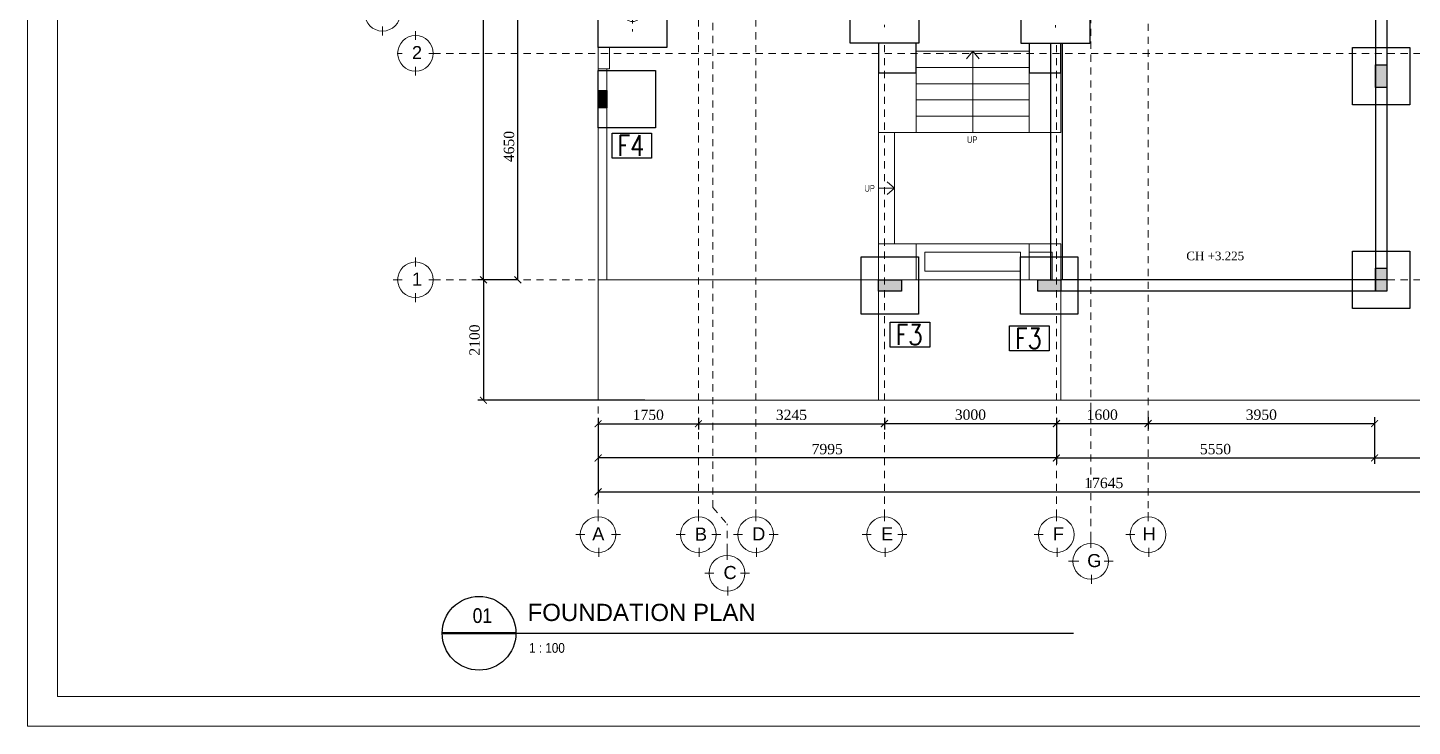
# Model space of a CAD drawing. Header units: millimetres. Extents: x -322387 to 1539330, y -108868 to 282714.
# Drawn here: x -322386.93 to -322362.78, y -108867.52 to -108855.33 of the extents above; entities that cross this region are included whole.
import ezdxf
from ezdxf.enums import TextEntityAlignment as Align

# ---------------------------------------------------------------- set-up
doc = ezdxf.new("R2010")
doc.units = ezdxf.units.MM
doc.header["$MEASUREMENT"] = 0
doc.set_wipeout_variables(frame=1)
for name, pattern in [('DASHED2', [0.375, 0.25, -0.125]), ('HIDDEN', [0.375, 0.25, -0.125]), ('HIDDEN2', [0.1875, 0.125, -0.0625])]:
    doc.linetypes.add(name, pattern=pattern)
for name, color, linetype, lineweight in [('09-Arsiran', 8, 'Continuous', 5), ('8', 8, 'Continuous', 5), ('AS', 8, 'HIDDEN2', 5), ('DIM', 1, 'Continuous', 5), ('DINDING', 1, 'Continuous', 20), ('LEGEND', 1, 'DASHED2', 50), ('XR-KOP A3_MOZART$0$KOP-A1$0$A-GRSKOP', 1, 'Continuous', 5)]:
    doc.layers.add(name, color=color, linetype=linetype, lineweight=lineweight)
for name, color, linetype in [('NOT', 1, 'Continuous'), ('NOT AS', 9, 'Continuous'), ('PONDASI', 5, 'Continuous'), ('TEXT', 4, 'Continuous'), ('WALL', 255, 'Continuous')]:
    doc.layers.add(name, color=color, linetype=linetype)
doc.styles.add('0010-WKA13-TEXT', font='isocp.shx', dxfattribs={"height": 15})
doc.styles.add('NOTEXT1', font='arial.ttf')
doc.styles.add('NOTEXT2', font='arial.ttf')
doc.styles.add('NOTEXT4', font='arial.ttf')
doc.styles.add('Romans', font='romans.shx', dxfattribs={"width": 0.8})
doc.styles.get("Standard").update_dxf_attribs({"font": 'arial.ttf'})
doc.styles.add('style1', font='times.ttf', dxfattribs={"height": 0.15})
doc.styles.add('style2', font='times.ttf', dxfattribs={"height": 0.18})
doc.dimstyles.new('ISO-25', dxfattribs={"dimtxt": 0.18, "dimasz": 0.12, "dimexe": 0.1, "dimexo": 0.1, "dimgap": 0.0625, "dimtad": 1, "dimtoh": 1, "dimdec": 0, "dimlfac": 1000, "dimtxsty": 'style2', "dimblk": 'ARCHTICK', "dimcen": 0.15, "dimclrd": 1, "dimclre": 1, "dimclrt": 4, "dimadec": 0, "dimazin": 0, "dimtfac": 1, "dimtdec": 0, "dimtmove": 0, "dimatfit": 3, "dimldrblk": 'OBLIQUE', "dimfxl": 1, "dimarcsym": 0})

# ---------------------------------------------------------------- blocks, each defined once
blk = doc.blocks.new('hsdh')
at = {"layer": 'XR-KOP A3_MOZART$0$KOP-A1$0$A-GRSKOP', "color": 0, "linetype": 'Continuous', "lineweight": 5}
blk.add_lwpolyline([(145480, 82601), (107945, 82601), (107945, 56197), (145480, 56197)], close=True, dxfattribs=at)
at = {"layer": 'XR-KOP A3_MOZART$0$KOP-A1$0$A-GRSKOP', "color": 5, "linetype": 'Continuous', "lineweight": 5}
blk.add_lwpolyline([(145017, 82138), (108409, 82138), (108409, 56660), (145017, 56660)], close=True, dxfattribs=at)
blk = doc.blocks.new('NOT-28-ADI')
at = {"const_width": 50}
blk.add_lwpolyline([(-750, 0), (750, 0)], dxfattribs=at)
blk.add_circle((0, 0), 750)
at = {"layer": 'NOT'}
blk.add_line((750, 0), (12100, 0), dxfattribs=at)
at = {"color": 5, "style": 'NOTEXT4'}
for tag, p in [('JDL1', (988, 765)), ('JDL2', (988, 250))]:
    blk.add_attdef(tag, p, '', height=350, dxfattribs=at)
at = {"color": 5, "style": 'NOTEXT4', "width": 0.85}
blk.add_attdef('NO', text='', height=300, dxfattribs=at).set_placement((68, 360), align=Align.MIDDLE_CENTER)
at = {"style": 'NOTEXT1', "width": 0.85}
blk.add_attdef('REF.', text='', height=200, dxfattribs=at).set_placement((0, -190), align=Align.TOP_CENTER)
blk.add_attdef('SCALE', (1020, -398), '', height=200, dxfattribs=at)
blk.add_attdef('ROOM', text='', height=200, dxfattribs=at).set_placement((3715, -388), align=Align.RIGHT)
blk = doc.blocks.new('_ArchTick')
at = {"color": 0, "linetype": 'ByBlock', "const_width": 0.15}
blk.add_lwpolyline([(-0.5, -0.5), (0.5, 0.5)], dxfattribs=at)
blk = doc.blocks.new('*D916')
at = {"layer": 'Defpoints', "color": 0, "transparency": 16777216}
for p in [(202.424, 155.722), (202.524, 155.722), (202.503, 151.072)]:
    blk.add_point(p, dxfattribs=at)
at = {"layer": 'DIM', "color": 1, "lineweight": -2, "transparency": 16777216}
for p, q in [((202.424, 155.722), (202.324, 155.722)), ((202.424, 151.072), (202.424, 155.722)), ((202.403, 151.072), (202.324, 151.072))]:
    blk.add_line(p, q, dxfattribs=at)
at = {"layer": 'DIM', "color": 1, "lineweight": -2, "transparency": 16777216, "xscale": 0.12, "yscale": 0.12, "zscale": 0.12}
for p, rotation in [((202.424, 155.722), 90), ((202.424, 151.072), 270)]:
    blk.add_blockref('_ArchTick', p, dxfattribs=dict(at, rotation=rotation))
at = {"layer": 'DIM', "color": 4, "transparency": 16777216, "insert": (202.27, 153.397), "char_height": 0.18, "attachment_point": 5, "rotation": 90, "style": 'style2'}
blk.add_mtext('4650', dxfattribs=at)
blk = doc.blocks.new('_Oblique')
at = {"color": 0, "linetype": 'ByBlock', "lineweight": -2}
blk.add_line((-0.5, -0.5), (0.5, 0.5), dxfattribs=at)
blk = doc.blocks.new('*D922')
at = {"layer": 'Defpoints', "color": 0, "transparency": 16777216}
for p in [(201.824, 168.872), (202.424, 168.872), (202.424, 151.072)]:
    blk.add_point(p, dxfattribs=at)
at = {"layer": 'DIM', "color": 1, "lineweight": -2, "transparency": 16777216}
for p, q in [((202.324, 168.872), (201.724, 168.872)), ((201.824, 151.072), (201.824, 168.872)), ((202.324, 151.072), (201.724, 151.072))]:
    blk.add_line(p, q, dxfattribs=at)
at = {"layer": 'DIM', "color": 1, "lineweight": -2, "transparency": 16777216, "xscale": 0.12, "yscale": 0.12, "zscale": 0.12}
for p, rotation in [((201.824, 168.872), 90), ((201.824, 151.072), 270)]:
    blk.add_blockref('_ArchTick', p, dxfattribs=dict(at, rotation=rotation))
at = {"layer": 'DIM', "color": 4, "transparency": 16777216, "insert": (201.669, 159.972), "char_height": 0.18, "attachment_point": 5, "rotation": 90, "style": 'style2'}
blk.add_mtext('17800', dxfattribs=at)
blk = doc.blocks.new('*D924')
at = {"layer": 'Defpoints', "color": 0, "transparency": 16777216}
for p in [(203.824, 148.768), (205.574, 148.768), (205.574, 148.562)]:
    blk.add_point(p, dxfattribs=at)
at = {"layer": 'DIM', "color": 1, "lineweight": -2, "transparency": 16777216}
for p, q in [((203.824, 148.668), (203.824, 148.462)), ((203.824, 148.562), (205.574, 148.562)), ((205.574, 148.668), (205.574, 148.462))]:
    blk.add_line(p, q, dxfattribs=at)
at = {"layer": 'DIM', "color": 1, "lineweight": -2, "transparency": 16777216, "xscale": 0.12, "yscale": 0.12, "zscale": 0.12, "rotation": 180}
blk.add_blockref('_ArchTick', (203.824, 148.562), dxfattribs=at)
at = {"layer": 'DIM', "color": 1, "lineweight": -2, "transparency": 16777216, "xscale": 0.12, "yscale": 0.12, "zscale": 0.12}
blk.add_blockref('_ArchTick', (205.574, 148.562), dxfattribs=at)
at = {"layer": 'DIM', "color": 4, "transparency": 16777216, "insert": (204.699, 148.716), "char_height": 0.18, "attachment_point": 5, "style": 'style2'}
blk.add_mtext('1750', dxfattribs=at)
blk = doc.blocks.new('*D925')
at = {"layer": 'Defpoints', "color": 0, "transparency": 16777216}
for p in [(205.574, 148.768), (208.819, 148.768), (208.819, 148.562)]:
    blk.add_point(p, dxfattribs=at)
at = {"layer": 'DIM', "color": 1, "lineweight": -2, "transparency": 16777216}
for p, q in [((205.574, 148.668), (205.574, 148.462)), ((205.574, 148.562), (208.819, 148.562)), ((208.819, 148.668), (208.819, 148.462))]:
    blk.add_line(p, q, dxfattribs=at)
at = {"layer": 'DIM', "color": 1, "lineweight": -2, "transparency": 16777216, "xscale": 0.12, "yscale": 0.12, "zscale": 0.12, "rotation": 180}
blk.add_blockref('_ArchTick', (205.574, 148.562), dxfattribs=at)
at = {"layer": 'DIM', "color": 1, "lineweight": -2, "transparency": 16777216, "xscale": 0.12, "yscale": 0.12, "zscale": 0.12}
blk.add_blockref('_ArchTick', (208.819, 148.562), dxfattribs=at)
at = {"layer": 'DIM', "color": 4, "transparency": 16777216, "insert": (207.196, 148.716), "char_height": 0.18, "attachment_point": 5, "style": 'style2'}
blk.add_mtext('3245', dxfattribs=at)
blk = doc.blocks.new('*D926')
at = {"layer": 'Defpoints', "color": 0, "transparency": 16777216}
for p in [(208.819, 148.768), (211.819, 148.768), (211.819, 148.565)]:
    blk.add_point(p, dxfattribs=at)
at = {"layer": 'DIM', "color": 1, "lineweight": -2, "transparency": 16777216}
for p, q in [((208.819, 148.668), (208.819, 148.465)), ((208.819, 148.565), (211.819, 148.565)), ((211.819, 148.668), (211.819, 148.465))]:
    blk.add_line(p, q, dxfattribs=at)
at = {"layer": 'DIM', "color": 1, "lineweight": -2, "transparency": 16777216, "xscale": 0.12, "yscale": 0.12, "zscale": 0.12, "rotation": 180}
blk.add_blockref('_ArchTick', (208.819, 148.565), dxfattribs=at)
at = {"layer": 'DIM', "color": 1, "lineweight": -2, "transparency": 16777216, "xscale": 0.12, "yscale": 0.12, "zscale": 0.12}
blk.add_blockref('_ArchTick', (211.819, 148.565), dxfattribs=at)
at = {"layer": 'DIM', "color": 4, "transparency": 16777216, "insert": (210.319, 148.719), "char_height": 0.18, "attachment_point": 5, "style": 'style2'}
blk.add_mtext('3000', dxfattribs=at)
blk = doc.blocks.new('*D927')
at = {"layer": 'Defpoints', "color": 0, "transparency": 16777216}
for p in [(211.819, 148.768), (213.419, 148.779), (213.419, 148.565)]:
    blk.add_point(p, dxfattribs=at)
at = {"layer": 'DIM', "color": 1, "lineweight": -2, "transparency": 16777216}
for p, q in [((211.819, 148.668), (211.819, 148.465)), ((211.819, 148.565), (213.419, 148.565)), ((213.419, 148.679), (213.419, 148.465))]:
    blk.add_line(p, q, dxfattribs=at)
at = {"layer": 'DIM', "color": 1, "lineweight": -2, "transparency": 16777216, "xscale": 0.12, "yscale": 0.12, "zscale": 0.12, "rotation": 180}
blk.add_blockref('_ArchTick', (211.819, 148.565), dxfattribs=at)
at = {"layer": 'DIM', "color": 1, "lineweight": -2, "transparency": 16777216, "xscale": 0.12, "yscale": 0.12, "zscale": 0.12}
blk.add_blockref('_ArchTick', (213.419, 148.565), dxfattribs=at)
at = {"layer": 'DIM', "color": 4, "transparency": 16777216, "insert": (212.619, 148.719), "char_height": 0.18, "attachment_point": 5, "style": 'style2'}
blk.add_mtext('1600', dxfattribs=at)
blk = doc.blocks.new('*D928')
at = {"layer": 'Defpoints', "color": 0, "transparency": 16777216}
for p in [(203.824, 148.562), (211.819, 148.565), (203.824, 147.965)]:
    blk.add_point(p, dxfattribs=at)
at = {"layer": 'DIM', "color": 1, "lineweight": -2, "transparency": 16777216}
for p, q in [((203.824, 148.462), (203.824, 147.865)), ((211.819, 148.465), (211.819, 147.865)), ((211.819, 147.965), (203.824, 147.965))]:
    blk.add_line(p, q, dxfattribs=at)
at = {"layer": 'DIM', "color": 1, "lineweight": -2, "transparency": 16777216, "xscale": 0.12, "yscale": 0.12, "zscale": 0.12, "rotation": 180}
blk.add_blockref('_ArchTick', (203.824, 147.965), dxfattribs=at)
at = {"layer": 'DIM', "color": 1, "lineweight": -2, "transparency": 16777216, "xscale": 0.12, "yscale": 0.12, "zscale": 0.12}
blk.add_blockref('_ArchTick', (211.819, 147.965), dxfattribs=at)
at = {"layer": 'DIM', "color": 4, "transparency": 16777216, "insert": (207.821, 148.119), "char_height": 0.18, "attachment_point": 5, "style": 'style2'}
blk.add_mtext('7995', dxfattribs=at)
blk = doc.blocks.new('*D929')
at = {"layer": 'Defpoints', "color": 0, "transparency": 16777216}
for p in [(213.419, 148.779), (217.369, 148.779), (217.369, 148.565)]:
    blk.add_point(p, dxfattribs=at)
at = {"layer": 'DIM', "color": 1, "lineweight": -2, "transparency": 16777216}
for p, q in [((213.419, 148.679), (213.419, 148.465)), ((213.419, 148.565), (217.369, 148.565)), ((217.369, 148.679), (217.369, 148.465))]:
    blk.add_line(p, q, dxfattribs=at)
at = {"layer": 'DIM', "color": 1, "lineweight": -2, "transparency": 16777216, "xscale": 0.12, "yscale": 0.12, "zscale": 0.12, "rotation": 180}
blk.add_blockref('_ArchTick', (213.419, 148.565), dxfattribs=at)
at = {"layer": 'DIM', "color": 1, "lineweight": -2, "transparency": 16777216, "xscale": 0.12, "yscale": 0.12, "zscale": 0.12}
blk.add_blockref('_ArchTick', (217.369, 148.565), dxfattribs=at)
at = {"layer": 'DIM', "color": 4, "transparency": 16777216, "insert": (215.394, 148.719), "char_height": 0.18, "attachment_point": 5, "style": 'style2'}
blk.add_mtext('3950', dxfattribs=at)
blk = doc.blocks.new('*D930')
at = {"layer": 'Defpoints', "color": 0, "transparency": 16777216}
for p in [(217.369, 148.565), (221.469, 148.565), (221.469, 147.965)]:
    blk.add_point(p, dxfattribs=at)
at = {"layer": 'DIM', "color": 1, "lineweight": -2, "transparency": 16777216}
for p, q in [((217.369, 148.465), (217.369, 147.865)), ((221.469, 148.465), (221.469, 147.865)), ((217.369, 147.965), (221.469, 147.965))]:
    blk.add_line(p, q, dxfattribs=at)
at = {"layer": 'DIM', "color": 1, "lineweight": -2, "transparency": 16777216, "xscale": 0.12, "yscale": 0.12, "zscale": 0.12, "rotation": 180}
blk.add_blockref('_ArchTick', (217.369, 147.965), dxfattribs=at)
at = {"layer": 'DIM', "color": 1, "lineweight": -2, "transparency": 16777216, "xscale": 0.12, "yscale": 0.12, "zscale": 0.12}
blk.add_blockref('_ArchTick', (221.469, 147.965), dxfattribs=at)
at = {"layer": 'DIM', "color": 4, "transparency": 16777216, "insert": (219.419, 148.119), "char_height": 0.18, "attachment_point": 5, "style": 'style2'}
blk.add_mtext('4100', dxfattribs=at)
blk = doc.blocks.new('*D931')
at = {"layer": 'Defpoints', "color": 0, "transparency": 16777216}
for p in [(203.824, 147.965), (221.469, 147.965), (221.469, 147.374)]:
    blk.add_point(p, dxfattribs=at)
at = {"layer": 'DIM', "color": 1, "lineweight": -2, "transparency": 16777216}
for p, q in [((203.824, 147.865), (203.824, 147.274)), ((221.469, 147.865), (221.469, 147.274)), ((203.824, 147.374), (221.469, 147.374))]:
    blk.add_line(p, q, dxfattribs=at)
at = {"layer": 'DIM', "color": 1, "lineweight": -2, "transparency": 16777216, "xscale": 0.12, "yscale": 0.12, "zscale": 0.12, "rotation": 180}
blk.add_blockref('_ArchTick', (203.824, 147.374), dxfattribs=at)
at = {"layer": 'DIM', "color": 1, "lineweight": -2, "transparency": 16777216, "xscale": 0.12, "yscale": 0.12, "zscale": 0.12}
blk.add_blockref('_ArchTick', (221.469, 147.374), dxfattribs=at)
at = {"layer": 'DIM', "color": 4, "transparency": 16777216, "insert": (212.646, 147.528), "char_height": 0.18, "attachment_point": 5, "style": 'style2'}
blk.add_mtext('17645', dxfattribs=at)
blk = doc.blocks.new('*D934')
at = {"layer": 'Defpoints', "color": 0, "transparency": 16777216}
for p in [(202.424, 151.072), (201.824, 148.972), (204.739, 148.972)]:
    blk.add_point(p, dxfattribs=at)
at = {"layer": 'DIM', "color": 1, "lineweight": -2, "transparency": 16777216}
for p, q in [((202.324, 151.072), (201.724, 151.072)), ((201.824, 151.072), (201.824, 148.972)), ((204.639, 148.972), (201.724, 148.972))]:
    blk.add_line(p, q, dxfattribs=at)
at = {"layer": 'DIM', "color": 1, "lineweight": -2, "transparency": 16777216, "xscale": 0.12, "yscale": 0.12, "zscale": 0.12}
for p, rotation in [((201.824, 151.072), 90), ((201.824, 148.972), 270)]:
    blk.add_blockref('_ArchTick', p, dxfattribs=dict(at, rotation=rotation))
at = {"layer": 'DIM', "color": 4, "transparency": 16777216, "insert": (201.67, 150.022), "char_height": 0.18, "attachment_point": 5, "rotation": 90, "style": 'style2'}
blk.add_mtext('2100', dxfattribs=at)
blk = doc.blocks.new('*D935')
at = {"layer": 'Defpoints', "color": 0, "transparency": 16777216}
for p in [(211.819, 148.315), (217.369, 148.315), (217.369, 147.965)]:
    blk.add_point(p, dxfattribs=at)
at = {"layer": 'DIM', "color": 1, "lineweight": -2, "transparency": 16777216}
for p, q in [((211.819, 148.215), (211.819, 147.865)), ((217.369, 148.215), (217.369, 147.865)), ((211.819, 147.965), (217.369, 147.965))]:
    blk.add_line(p, q, dxfattribs=at)
at = {"layer": 'DIM', "color": 1, "lineweight": -2, "transparency": 16777216, "xscale": 0.12, "yscale": 0.12, "zscale": 0.12, "rotation": 180}
blk.add_blockref('_ArchTick', (211.819, 147.965), dxfattribs=at)
at = {"layer": 'DIM', "color": 1, "lineweight": -2, "transparency": 16777216, "xscale": 0.12, "yscale": 0.12, "zscale": 0.12}
blk.add_blockref('_ArchTick', (217.369, 147.965), dxfattribs=at)
at = {"layer": 'DIM', "color": 4, "transparency": 16777216, "insert": (214.594, 148.119), "char_height": 0.18, "attachment_point": 5, "style": 'style2'}
blk.add_mtext('5550', dxfattribs=at)
blk = doc.blocks.new('as1')
at = {"layer": '09-Arsiran'}
for p, q in [((136.128, 155.244), (136.128, 155.089)), ((136.702, 155.167), (136.702, 155.012)), ((136.39, 154.778), (136.468, 154.778)), ((136.935, 154.778), (137.091, 154.778)), ((136.702, 154.544), (136.702, 154.389)), ((136.702, 151.217), (136.702, 151.062)), ((136.312, 150.828), (136.468, 150.828)), ((136.935, 150.828), (137.091, 150.828)), ((136.702, 150.594), (136.702, 150.439)), ((139.888, 146.773), (139.888, 146.618)), ((141.638, 146.773), (141.638, 146.618)), ((142.638, 146.773), (142.638, 146.618)), ((144.886, 146.773), (144.886, 146.618)), ((147.883, 146.773), (147.883, 146.618)), ((149.483, 146.773), (149.483, 146.618)), ((139.499, 146.384), (139.655, 146.384)), ((140.122, 146.384), (140.278, 146.384)), ((141.249, 146.384), (141.405, 146.384)), ((141.872, 146.384), (142.028, 146.384)), ((142.249, 146.384), (142.405, 146.384)), ((142.872, 146.384), (143.028, 146.384)), ((144.496, 146.384), (144.652, 146.384)), ((145.119, 146.384), (145.275, 146.384)), ((147.494, 146.384), (147.65, 146.384)), ((149.094, 146.384), (149.25, 146.384)), ((139.899, 146.151), (139.899, 145.995)), ((141.649, 146.151), (141.649, 145.995)), ((142.649, 146.151), (142.649, 145.995)), ((144.897, 146.151), (144.897, 145.995)), ((147.894, 146.151), (147.894, 145.995)), ((148.483, 146.307), (148.483, 146.151)), ((149.494, 146.151), (149.494, 145.995)), ((142.138, 146.099), (142.138, 145.943)), ((148.094, 145.918), (148.25, 145.918)), ((148.117, 145.918), (148.273, 145.918)), ((148.717, 145.918), (148.873, 145.918)), ((141.749, 145.71), (141.905, 145.71)), ((142.372, 145.71), (142.528, 145.71)), ((148.494, 145.684), (148.494, 145.528)), ((142.149, 145.477), (142.149, 145.321))]:
    blk.add_line(p, q, dxfattribs=at)
for centre in [(136.128, 155.478), (136.702, 154.778), (136.702, 150.828), (139.888, 146.384), (141.638, 146.384), (142.638, 146.384), (144.886, 146.384), (147.883, 146.384), (149.483, 146.384), (148.483, 145.918), (142.138, 145.71)]:
    blk.add_circle(centre, 0.311, dxfattribs=at)
at = {"layer": 'AS'}
for p, q in [((139.888, 146.696), (139.888, 169.189)), ((141.638, 146.696), (141.638, 169.189)), ((141.888, 146.858), (141.888, 169.189)), ((142.638, 146.696), (142.638, 169.189)), ((144.883, 146.696), (144.883, 169.189)), ((147.883, 146.696), (147.883, 169.189)), ((148.483, 146.307), (148.483, 169.189)), ((149.483, 146.618), (149.483, 169.189)), ((137.013, 154.778), (158.579, 154.778)), ((137.013, 150.828), (158.579, 150.828)), ((141.888, 146.858), (142.138, 146.572)), ((142.138, 146.099), (142.138, 146.572))]:
    blk.add_line(p, q, dxfattribs=at)
at = {"layer": '09-Arsiran', "color": 2, "char_height": 0.228, "attachment_point": 1}
for s, insert in [('2', (136.64, 154.905)), ('1', (136.64, 150.955)), ('A', (139.785, 146.511)), ('B', (141.576, 146.506)), ('D', (142.576, 146.511)), ('E', (144.824, 146.511)), ('F', (147.821, 146.511)), ('H', (149.386, 146.511)), ('G', (148.421, 146.045)), ('C', (142.076, 145.837))]:
    blk.add_mtext_dynamic_manual_height_columns(s, width=0.05426, gutter_width=1.14, heights=[0], dxfattribs=dict(at, insert=insert))
blk = doc.blocks.new('NOT')
at = {"layer": 'NOT AS'}
blk.add_lwpolyline([(-1161.835, -2879.48), (-1161.145, -2879.48), (-1161.145, -2879.917), (-1161.835, -2879.917)], close=True, dxfattribs=at)
at = {"layer": 'DIM', "color": 0, "style": 'Romans', "width": 0.8}
blk.add_attdef('1', text='', height=0.36, dxfattribs=at).set_placement((-1161.507, -2879.697), align=Align.MIDDLE_CENTER)
blk = doc.blocks.new('F1')
blk.add_wipeout([(-1107.453, -2895.759), (-1106.253, -2895.759), (-1106.253, -2896.959), (-1107.453, -2896.959)]).dxf.layer = 'PONDASI'
at = {"layer": 'AS', "linetype": 'HIDDEN', "ltscale": 0.4}
for points in [[(-1106.853, -2896.039), (-1106.853, -2896.679)], [(-1107.173, -2896.359), (-1106.533, -2896.359)]]:
    blk.add_lwpolyline(points, dxfattribs=at)
at = {"layer": 'DINDING'}
blk.add_circle((-1106.853, -2896.356), 0.15, dxfattribs=at)
at = {"layer": 'PONDASI'}
blk.add_lwpolyline([(-1107.453, -2895.759), (-1106.253, -2895.759), (-1106.253, -2896.959), (-1107.453, -2896.959)], close=True, dxfattribs=at)
blk = doc.blocks.new('k4')
at = {"true_color": 0x636466}
h = blk.add_hatch(dxfattribs=at)
h.set_pattern_fill('ANGLE', color=251)
h.set_pattern_definition([(0, (0, 0), (0, 6.985), [5.08, -1.905]), (90, (0, 0), (-6.985, 4e-16), [5.08, -1.905])])
h.paths.add_polyline_path([(210.558, -20.392), (210.358, -20.392), (210.358, -20.792), (210.558, -20.792)])
h = blk.add_hatch(color=251, dxfattribs=at)
h.dxf.hatch_style = 1
h.paths.add_polyline_path([(210.558, -20.594), (210.358, -20.594), (210.358, -20.792), (210.558, -20.792)])
h.paths.add_polyline_path([(210.558, -20.392), (210.358, -20.392), (210.358, -20.594), (210.558, -20.594)])
for p, q in [((210.358, -20.392), (210.558, -20.392)), ((210.558, -20.392), (210.558, -20.792)), ((210.558, -20.792), (210.358, -20.792))]:
    blk.add_line(p, q)
blk.add_lwpolyline([(210.358, -20.392), (210.558, -20.392), (210.558, -20.792), (210.358, -20.792)], close=True)
blk = doc.blocks.new('eshes')
at = {"layer": 'DIM'}
for base, p1, p2, picture, middle in [((201.8237, 168.8724), (202.4237, 151.0724), (202.4237, 168.8724), '*D922', (201.6694, 159.9724)), ((202.4237, 155.7224), (202.5034, 151.0724), (202.5237, 155.7224), '*D916', (202.2697, 153.3974)), ((201.8237, 148.9724), (202.4237, 151.0724), (204.7387, 148.9724), '*D934', (201.6697, 150.0224))]:
    dim = blk.add_linear_dim(base=base, p1=p1, p2=p2, angle=90, dimstyle='ISO-25', dxfattribs=at)
    dim.commit()
    dim.dimension.update_dxf_attribs({"geometry": picture, "text_midpoint": middle})
for base, p1, p2, picture, middle in [((205.5737, 148.5621), (203.8237, 148.7682), (205.5737, 148.7682), '*D924', (204.6987, 148.7164)), ((208.8187, 148.5621), (205.5737, 148.7682), (208.8187, 148.7682), '*D925', (207.1962, 148.7162)), ((211.8187, 148.5652), (208.8187, 148.7682), (211.8187, 148.7682), '*D926', (210.3187, 148.7192)), ((213.4187, 148.5652), (211.8187, 148.7682), (213.4187, 148.7788), '*D927', (212.6187, 148.7192)), ((217.3687, 148.5652), (213.4187, 148.7788), (217.3687, 148.7788), '*D929', (215.3937, 148.7195)), ((203.8237, 147.9652), (211.8187, 148.5652), (203.8237, 148.5621), '*D928', (207.8212, 148.1195)), ((221.4687, 147.9652), (217.3687, 148.5652), (221.4687, 148.5652), '*D930', (219.4187, 148.1192)), ((217.3687, 147.9652), (211.8187, 148.3152), (217.3687, 148.3152), '*D935', (214.5937, 148.1192)), ((221.4687, 147.3739), (203.8237, 147.9652), (221.4687, 147.9652), '*D931', (212.6462, 147.5282))]:
    dim = blk.add_linear_dim(base=base, p1=p1, p2=p2, dimstyle='ISO-25', dxfattribs=at)
    dim.commit()
    dim.dimension.update_dxf_attribs({"geometry": picture, "text_midpoint": middle})

msp = doc.modelspace()

# ---------------------------------------------------------------- hatches: boundary and pattern name
h = msp.add_hatch(color=8)
h.dxf.hatch_style = 1
h.paths.add_polyline_path([(-322376.8315, -108856.6302), (-322376.9815, -108856.6302), (-322376.9815, -108856.7283), (-322376.8315, -108856.7283)])
h.paths.add_polyline_path([(-322376.8315, -108856.4283), (-322376.9815, -108856.4283), (-322376.9815, -108856.6302), (-322376.8315, -108856.6302)])

# ---------------------------------------------------------------- linework, layer by layer
for p, q in [((-322363.419, -108849.0033), (-322363.419, -108859.9283)), ((-322363.219, -108849.0033), (-322363.219, -108859.9283)), ((-322369.0865, -108855.1533), (-322369.0865, -108859.7283)), ((-322368.8865, -108855.1533), (-322368.8865, -108859.7283)), ((-322376.9815, -108856.4283), (-322376.8315, -108856.4283)), ((-322376.8315, -108856.4283), (-322376.8315, -108856.7283)), ((-322376.8315, -108856.7283), (-322376.9815, -108856.7283)), ((-322363.219, -108859.7283), (-322368.9115, -108859.7283)), ((-322363.219, -108859.9283), (-322368.9115, -108859.9283))]:
    msp.add_line(p, q)
msp.add_lwpolyline([(-322376.9815, -108856.4283), (-322376.8315, -108856.4283), (-322376.8315, -108856.7283), (-322376.9815, -108856.7283)], close=True)
at = {"layer": '8', "transparency": 33554687}
for p, q in [((-322368.9115, -108855.4583), (-322368.9115, -108856.1183)), ((-322369.4615, -108855.7416), (-322371.4315, -108855.7416)), ((-322376.9815, -108856.0483), (-322376.9815, -108859.7283)), ((-322376.8315, -108856.0483), (-322376.8315, -108859.7283)), ((-322372.0915, -108856.1183), (-322372.0915, -108857.1583)), ((-322369.4615, -108856.0249), (-322371.4315, -108856.0249)), ((-322371.4315, -108856.1183), (-322371.4315, -108857.1583)), ((-322369.4615, -108857.1583), (-322369.4615, -108856.1183)), ((-322368.9115, -108857.1583), (-322368.9115, -108856.1183)), ((-322369.4615, -108856.3083), (-322371.4315, -108856.3083)), ((-322369.4615, -108856.5916), (-322371.4315, -108856.5916)), ((-322369.4615, -108856.8749), (-322371.4315, -108856.8749)), ((-322372.0915, -108857.1583), (-322371.4315, -108857.1583)), ((-322372.0915, -108859.0983), (-322372.0915, -108857.1583)), ((-322371.8081, -108859.0983), (-322371.8081, -108857.1583)), ((-322371.4315, -108857.1583), (-322369.4615, -108857.1583)), ((-322369.4615, -108857.1583), (-322368.9115, -108857.1583)), ((-322372.0915, -108859.0983), (-322372.0915, -108859.7283)), ((-322372.0915, -108859.0983), (-322368.9115, -108859.0983)), ((-322371.4315, -108859.0983), (-322371.4315, -108859.7283)), ((-322369.4615, -108859.0983), (-322369.4615, -108859.7283)), ((-322368.9115, -108859.0983), (-322368.9115, -108859.7283)), ((-322369.4615, -108859.2483), (-322369.0615, -108859.2483)), ((-322369.0615, -108859.2483), (-322369.0615, -108859.7283)), ((-322376.984, -108859.7283), (-322368.9115, -108859.7283)), ((-322376.9815, -108859.7283), (-322376.9815, -108861.8283))]:
    msp.add_line(p, q, dxfattribs=at)
at = {"layer": '8', "linetype": 'Continuous', "transparency": 33554687}
for p, q in [((-322370.4465, -108855.7416), (-322370.557, -108855.8722)), ((-322370.4465, -108855.7416), (-322370.4465, -108857.1583)), ((-322370.4465, -108855.7416), (-322370.3359, -108855.8722)), ((-322371.8081, -108858.1283), (-322372.0915, -108858.1283)), ((-322371.8081, -108858.1283), (-322371.9387, -108858.0177)), ((-322371.8081, -108858.1283), (-322371.9387, -108858.2388))]:
    msp.add_line(p, q, dxfattribs=at)
at = {"layer": '8', "transparency": 33554687}
msp.add_lwpolyline([(-322359.3365, -108841.9283), (-322359.3365, -108860.3283, -0.4135238), (-322360.8415, -108861.8283), (-322376.984, -108861.8283)], format="xyb", dxfattribs=at)
msp.add_lwpolyline([(-322371.2815, -108859.2483), (-322369.6115, -108859.2483), (-322369.6115, -108859.5783), (-322371.2815, -108859.5783)], close=True, dxfattribs=at)
at = {"layer": 'AS'}
msp.add_line((-322358.286, -108861.8283), (-322378.3815, -108861.8283), dxfattribs=at)
at = {"layer": 'DINDING'}
for p, q in [((-322372.0915, -108859.7283), (-322372.0915, -108861.8283)), ((-322368.9115, -108859.7283), (-322368.9115, -108861.8283))]:
    msp.add_line(p, q, dxfattribs=at)
msp.add_lwpolyline([(-322376.7815, -108855.3283), (-322376.7815, -108856.0483), (-322376.9815, -108856.0483), (-322376.9815, -108843.5883), (-322376.7815, -108843.5883), (-322376.7815, -108851.6533)], dxfattribs=at)
at = {"layer": 'PONDASI'}
for points in [[(-322363.819, -108855.6764), (-322362.819, -108855.6764), (-322362.819, -108856.6764), (-322363.819, -108856.6764)], [(-322376.9815, -108856.0783), (-322375.9815, -108856.0783), (-322375.9815, -108857.0783), (-322376.9815, -108857.0783)], [(-322372.3915, -108859.3283), (-322371.3915, -108859.3283), (-322371.3915, -108860.3283), (-322372.3915, -108860.3283)], [(-322369.6115, -108859.3283), (-322368.6115, -108859.3283), (-322368.6115, -108860.3283), (-322369.6115, -108860.3283)], [(-322363.819, -108859.2264), (-322362.819, -108859.2264), (-322362.819, -108860.2264), (-322363.819, -108860.2264)]]:
    msp.add_lwpolyline(points, close=True, dxfattribs=at)
at = {"layer": 'WALL', "transparency": 33554687}
for points in [[(-322371.4315, -108855.4583), (-322372.0915, -108855.4583), (-322372.0915, -108856.1183), (-322371.4315, -108856.1183)], [(-322369.4615, -108856.1183), (-322368.9115, -108856.1183), (-322368.9115, -108855.4583), (-322369.4615, -108855.4583)]]:
    msp.add_lwpolyline(points, close=True, dxfattribs=at)

# ---------------------------------------------------------------- block references
for name, p in [('eshes', (-322580.8052, -109010.8007)), ('as1', (-322516.8697, -109010.5562)), ('k4', (-322573.7771, -108835.5839)), ('k4', (-322573.7771, -108839.1339))]:
    msp.add_blockref(name, p)
at = {"rotation": 270}
for p in [(-322351.299, -108649.3701), (-322348.519, -108649.3701)]:
    msp.add_blockref('k4', p, dxfattribs=at)
at = {"layer": 'LEGEND', "xscale": 0.00111896417510141, "yscale": 0.00111896417510141, "zscale": 0.00111896417510141}
msp.add_blockref('hsdh', (-322507.7199, -108930.3974), dxfattribs=at)
at = {"layer": 'NOT'}
ref = msp.add_blockref('NOT-28-ADI', (-322379.0586, -108865.8929), dxfattribs=dict(at, xscale=0.0008571428572759032, yscale=0.0008571428572759032, zscale=0.0008571428572759032))
ref.add_attrib('NO', '01', dxfattribs={"layer": '0', "color": 5, "height": 0.25714, "style": 'NOTEXT2', "width": 0.85}).set_placement((-322379.0003, -108865.5846), align=Align.MIDDLE_CENTER)
ref.add_attrib('JDL2', 'FOUNDATION PLAN', (-322378.212, -108865.6786), dxfattribs={"layer": '0', "color": 5, "height": 0.3, "style": 'NOTEXT2'})
ref.add_attrib('SCALE', '1 : 100', (-322378.1848, -108866.234), dxfattribs={"layer": '0', "height": 0.17143, "style": 'NOTEXT1', "width": 0.85})
at = {"layer": 'PONDASI'}
ref = msp.add_blockref('NOT', (-321214.9022, -105977.6907), dxfattribs=at)
ref.add_attrib('1', 'F4', dxfattribs={"layer": 'DIM', "color": 7, "height": 0.36, "style": 'Romans', "width": 0.8}).set_placement((-322376.4094, -108857.3879), align=Align.MIDDLE_CENTER)
ref = msp.add_blockref('NOT', (-321210.0493, -105980.9878), dxfattribs=at)
ref.add_attrib('1', 'F3', dxfattribs={"layer": 'DIM', "color": 7, "height": 0.36, "style": 'Romans', "width": 0.8}).set_placement((-322371.5565, -108860.685), align=Align.MIDDLE_CENTER)
ref = msp.add_blockref('NOT', (-321207.9693, -105981.0526), dxfattribs=at)
ref.add_attrib('1', 'F3', dxfattribs={"layer": 'DIM', "color": 7, "height": 0.36, "style": 'Romans', "width": 0.8}).set_placement((-322369.4765, -108860.7498), align=Align.MIDDLE_CENTER)

# ---------------------------------------------------------------- texts
at = {"layer": '8', "transparency": 33554687, "char_height": 0.12, "width": 0.391538, "attachment_point": 3, "style": '0010-WKA13-TEXT'}
for insert in [(-322370.3638, -108857.2247), (-322372.1522, -108858.0727)]:
    msp.add_mtext('UP', dxfattribs=dict(at, insert=insert))
at = {"layer": 'TEXT', "insert": (-322366.2151, -108859.313), "char_height": 0.15, "width": 3.201421, "attachment_point": 5, "style": 'style1'}
msp.add_mtext('CH +3.225', dxfattribs=at)

# ---------------------------------------------------------------- next in the draw order: block references
at = {"layer": 'PONDASI'}
for p in [(-321269.5288, -105958.7194), (-321265.1338, -105958.6444), (-321262.1488, -105958.6475)]:
    msp.add_blockref('F1', p, dxfattribs=at)

doc.saveas('drawing.dxf')
